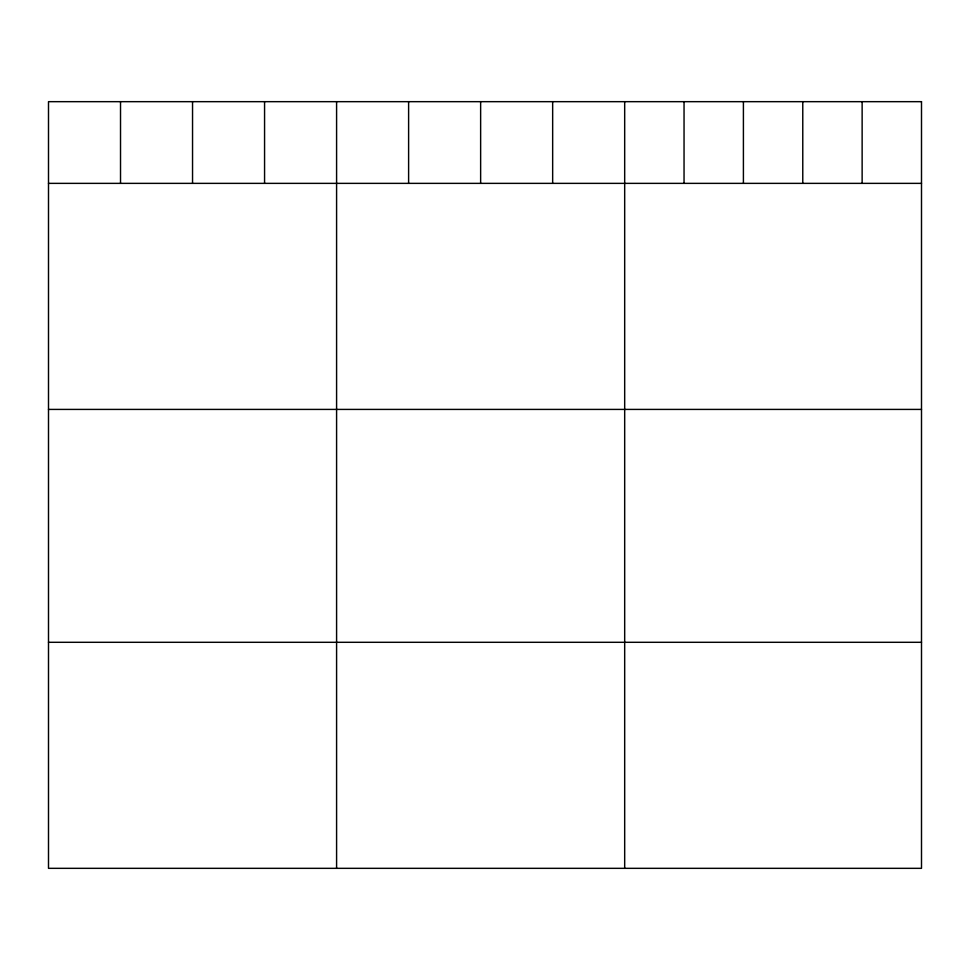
<?xml version="1.0" encoding="UTF-8"?>
<svg xmlns="http://www.w3.org/2000/svg" width="970" height="970" viewBox="0 0 970 970"><rect width="100%" height="100%" fill="white"/><g stroke="black" fill="none" stroke-linecap="round" stroke-linejoin="round"><path stroke-width="1.45" d="M48.5 183.366L921.5 183.366M48.5 409.413L921.5 409.413M48.5 642.298L921.5 642.298M862.136 101.668L862.136 183.366M802.772 101.668L802.772 183.366M743.408 101.668L743.408 183.366M684.044 101.668L684.044 183.366M624.68 101.668L624.68 868.332M552.658 101.668L552.658 183.366M480.635 101.668L480.635 183.366M408.612 101.668L408.612 183.366M336.59 101.668L336.59 868.332M264.567 101.668L264.567 183.366M192.545 101.668L192.545 183.366M120.522 101.668L120.522 183.366M921.5 101.668L48.5 101.668L48.5 868.332L921.5 868.332L921.5 101.668"/></g></svg>
